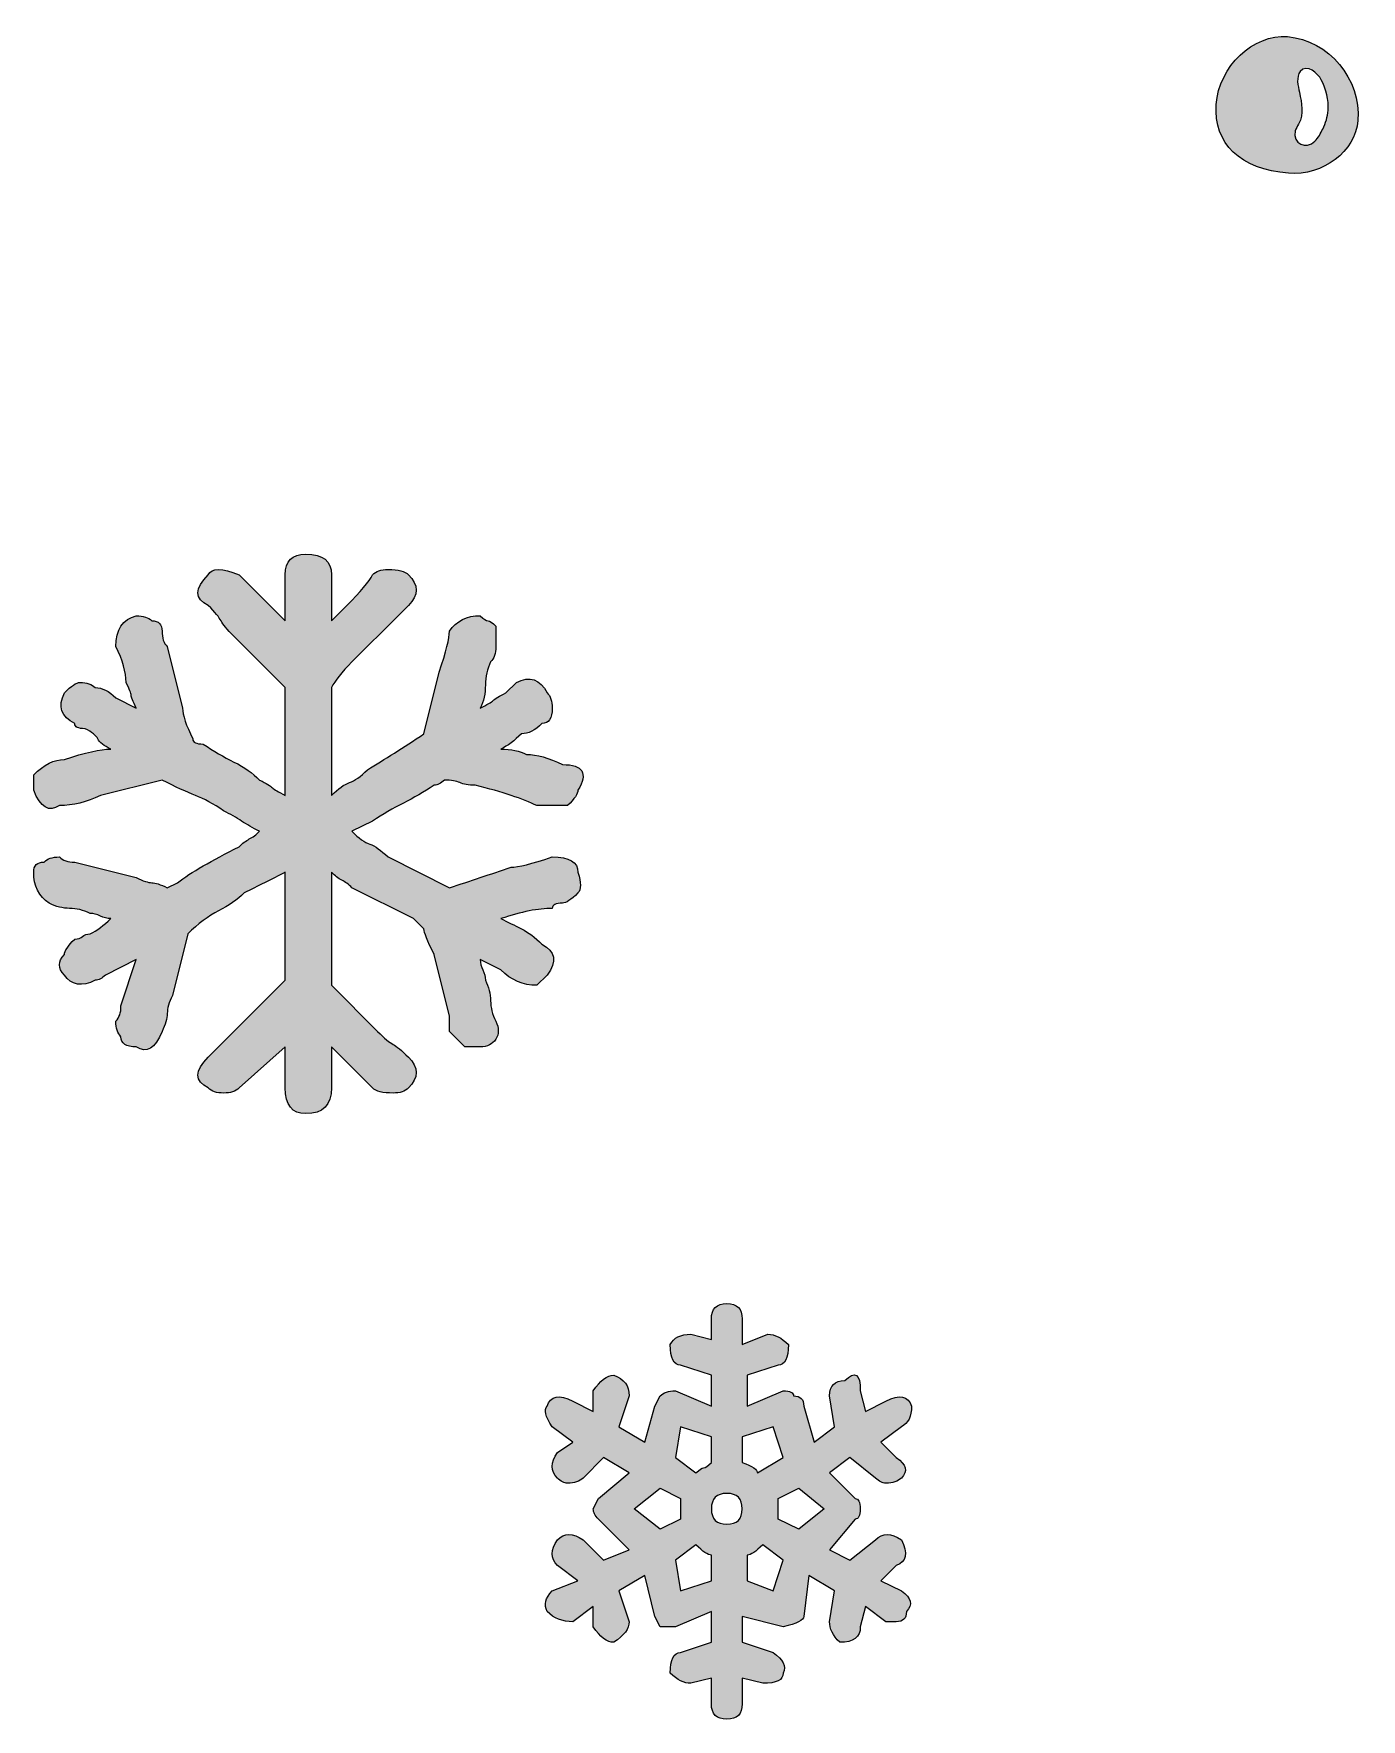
# Model space of a CAD drawing. Header units: inches. Extents: x 89 to 991, y -981 to -100.
# Drawn here: x 457.6 to 551.1, y -242.1 to -123.4 of the extents above; entities that cross this region are included whole.
import ezdxf

# ---------------------------------------------------------------- set-up
doc = ezdxf.new("R2010")
doc.units = ezdxf.units.IN
doc.header["$MEASUREMENT"] = 0
doc.layers.add('Layer 1', color=7, linetype='Continuous')

# ---------------------------------------------------------------- blocks, each defined once
blk = doc.blocks.new('block 2')
at = {"layer": 'Layer 1', "true_color": 0xffffff}
h = blk.add_hatch(color=7, dxfattribs=at)
h.dxf.hatch_style = 2
edge = h.paths.add_edge_path()
edge.add_spline(control_points=[(545.99, -133.22), (548.42, -133.42), (550.71, -131.67), (550.88, -129.5), (551.12, -126.58), (548.82, -123.84), (545.93, -123.59), (543.51, -123.39), (541.09, -125.69), (540.9, -128.37), (540.7, -131.13), (542.61, -132.94), (545.99, -133.22)], knot_values=[0, 0, 0, 0, 1, 1, 1, 2, 2, 2, 3, 3, 3, 4, 4, 4, 4], degree=3, periodic=1)
edge = h.paths.add_edge_path()
edge.add_spline(control_points=[(546.76, -127.51), (546.67, -127.09), (546.5, -126.41), (546.82, -126.04), (547.3, -125.46), (548.06, -126.18), (548.3, -126.64), (548.66, -127.32), (548.83, -128.05), (548.78, -128.78), (548.74, -129.23), (548.62, -129.67), (548.41, -130.1), (548.25, -130.4), (548.1, -130.71), (547.85, -130.95), (547.22, -131.59), (546.27, -131.16), (546.47, -130.23), (546.51, -130.06), (546.61, -129.91), (546.7, -129.75), (547.11, -129.02), (546.91, -128.28), (546.76, -127.51)], knot_values=[0, 0, 0, 0, 1, 1, 1, 2, 2, 2, 3, 3, 3, 4, 4, 4, 5, 5, 5, 6, 6, 6, 7, 7, 7, 8, 8, 8, 8], degree=3, periodic=1)
h = blk.add_hatch(color=7, dxfattribs=at)
h.dxf.hatch_style = 2
edge = h.paths.add_edge_path()
edge.add_spline(control_points=[(472.07, -180.67), (470.13, -181.63), (468.69, -182.47), (467.73, -183.2), (467.73, -183.2), (467.01, -183.56), (467.01, -183.56), (466.52, -183.32), (466.16, -183.2), (465.92, -183.2), (465.68, -183.2), (465.31, -183.08), (464.83, -182.84), (464.83, -182.84), (460.49, -181.75), (460.49, -181.75), (460.01, -181.75), (459.65, -181.63), (459.41, -181.39), (458.92, -181.39), (458.56, -181.51), (458.33, -181.75), (457.84, -181.75), (457.6, -181.99), (457.6, -182.47), (457.6, -183.44), (457.96, -184.16), (458.69, -184.64), (459.17, -184.89), (459.65, -185.01), (460.13, -185.01), (460.61, -185.01), (461.09, -185.13), (461.58, -185.37), (461.82, -185.37), (462.06, -185.43), (462.3, -185.55), (462.54, -185.67), (462.78, -185.73), (463.03, -185.73), (462.54, -186.21), (462.06, -186.58), (461.58, -186.81), (461.34, -186.81), (461.16, -186.88), (461.04, -186.99), (460.91, -187.12), (460.73, -187.17), (460.49, -187.17), (460.01, -187.66), (459.77, -188.02), (459.77, -188.26), (459.29, -188.75), (459.29, -189.23), (459.77, -189.71), (460.25, -190.43), (460.98, -190.55), (461.94, -190.07), (462.18, -190.07), (462.42, -189.95), (462.66, -189.71), (462.66, -189.71), (464.83, -188.62), (464.83, -188.62), (464.83, -188.62), (463.75, -191.88), (463.75, -191.88), (463.75, -192.36), (463.63, -192.72), (463.39, -192.96), (463.39, -193.45), (463.51, -193.81), (463.75, -194.05), (463.75, -194.53), (464.11, -194.77), (464.83, -194.77), (465.56, -195.26), (466.16, -194.89), (466.64, -193.68), (466.88, -193.2), (467.01, -192.78), (467.01, -192.42), (467.01, -192.06), (467.12, -191.64), (467.37, -191.15), (467.37, -191.15), (468.45, -186.81), (468.45, -186.81), (469.18, -186.09), (469.9, -185.55), (470.62, -185.19), (471.34, -184.82), (471.94, -184.41), (472.43, -183.92), (472.91, -183.68), (473.39, -183.44), (473.87, -183.2), (474.36, -182.96), (474.84, -182.72), (475.32, -182.47), (475.32, -182.47), (475.32, -190.07), (475.32, -190.07), (475.32, -190.07), (473.87, -191.52), (473.87, -191.52), (473.87, -191.52), (470.62, -194.77), (470.62, -194.77), (470.62, -194.77), (469.9, -195.49), (469.9, -195.49), (468.93, -196.46), (468.93, -197.18), (469.9, -197.66), (470.13, -197.91), (470.5, -198.02), (470.98, -198.02), (471.46, -198.02), (471.83, -197.91), (472.07, -197.66), (472.07, -197.66), (475.32, -194.77), (475.32, -194.77), (475.32, -194.77), (475.32, -196.22), (475.32, -196.22), (475.32, -196.22), (475.32, -197.66), (475.32, -197.66), (475.32, -198.87), (475.8, -199.47), (476.77, -199.47), (477.97, -199.47), (478.58, -198.87), (478.58, -197.66), (478.58, -197.66), (478.58, -194.77), (478.58, -194.77), (478.58, -194.77), (481.47, -197.66), (481.47, -197.66), (481.71, -197.91), (482.19, -198.02), (482.92, -198.02), (483.4, -198.02), (483.76, -197.91), (484, -197.66), (484.73, -196.94), (484.73, -196.22), (484, -195.49), (483.51, -195.01), (483.15, -194.71), (482.92, -194.59), (482.67, -194.47), (482.31, -194.17), (481.83, -193.68), (481.83, -193.68), (478.58, -190.43), (478.58, -190.43), (478.58, -190.43), (478.58, -182.47), (478.58, -182.47), (478.82, -182.72), (479.06, -182.9), (479.3, -183.02), (479.54, -183.14), (479.78, -183.32), (480.02, -183.56), (480.02, -183.56), (484.36, -185.73), (484.36, -185.73), (484.36, -185.73), (485.09, -186.45), (485.09, -186.45), (485.09, -186.7), (485.32, -187.3), (485.81, -188.26), (485.81, -188.26), (486.89, -192.6), (486.89, -192.6), (486.89, -192.6), (486.89, -193.68), (486.89, -193.68), (486.89, -193.68), (487.98, -194.77), (487.98, -194.77), (487.98, -194.77), (488.34, -194.77), (488.34, -194.77), (488.34, -194.77), (489.06, -194.77), (489.06, -194.77), (489.55, -194.77), (489.91, -194.59), (490.15, -194.23), (490.39, -193.87), (490.39, -193.45), (490.15, -192.96), (489.91, -192.48), (489.79, -192), (489.79, -191.52), (489.79, -191.03), (489.66, -190.55), (489.42, -190.07), (489.42, -189.83), (489.36, -189.59), (489.24, -189.35), (489.12, -189.11), (489.06, -188.86), (489.06, -188.62), (489.06, -188.62), (490.51, -189.35), (490.51, -189.35), (491.23, -190.07), (492.08, -190.43), (493.04, -190.43), (493.04, -190.43), (493.77, -189.71), (493.77, -189.71), (494.49, -188.75), (494.37, -188.02), (493.4, -187.54), (492.92, -187.06), (492.44, -186.7), (491.96, -186.45), (491.47, -186.21), (490.99, -185.97), (490.51, -185.73), (491.96, -185.25), (493.16, -185.01), (494.13, -185.01), (494.13, -184.77), (494.37, -184.64), (494.85, -184.64), (495.09, -184.64), (495.45, -184.41), (495.94, -183.92), (496.17, -183.68), (496.17, -183.2), (495.94, -182.47), (495.94, -181.75), (495.33, -181.39), (494.13, -181.39), (492.68, -181.88), (491.71, -182.11), (491.23, -182.11), (490.51, -182.35), (489.79, -182.6), (489.06, -182.84), (488.34, -183.08), (487.62, -183.32), (486.89, -183.56), (486.89, -183.56), (482.56, -181.39), (482.56, -181.39), (482.07, -180.91), (481.65, -180.61), (481.29, -180.48), (480.93, -180.37), (480.5, -180.07), (480.02, -179.58), (480.02, -179.58), (481.47, -178.86), (481.47, -178.86), (482.19, -178.38), (482.92, -177.95), (483.64, -177.59), (484.36, -177.23), (485.09, -176.81), (485.81, -176.33), (486.05, -176.33), (486.29, -176.21), (486.53, -175.97), (487.01, -175.97), (487.38, -176.03), (487.62, -176.15), (487.86, -176.27), (488.22, -176.33), (488.7, -176.33), (490.63, -176.81), (492.08, -177.29), (493.04, -177.77), (493.04, -177.77), (494.13, -177.77), (494.13, -177.77), (494.13, -177.77), (495.21, -177.77), (495.21, -177.77), (495.69, -177.29), (495.94, -176.93), (495.94, -176.69), (496.66, -175.48), (496.3, -174.88), (494.85, -174.88), (493.88, -174.4), (493.04, -174.16), (492.32, -174.16), (491.83, -173.92), (491.23, -173.79), (490.51, -173.79), (490.99, -173.56), (491.47, -173.2), (491.96, -172.71), (492.44, -172.71), (492.92, -172.47), (493.4, -171.99), (493.88, -171.99), (494.13, -171.62), (494.13, -170.9), (494.13, -170.42), (494, -170.06), (493.77, -169.82), (493.28, -168.86), (492.56, -168.61), (491.6, -169.09), (491.6, -169.09), (490.87, -169.82), (490.87, -169.82), (490.39, -170.06), (490.09, -170.24), (489.97, -170.36), (489.84, -170.48), (489.55, -170.66), (489.06, -170.9), (489.3, -170.42), (489.42, -169.88), (489.42, -169.27), (489.42, -168.68), (489.55, -168.13), (489.79, -167.65), (490.03, -167.41), (490.15, -167.05), (490.15, -166.56), (490.15, -166.56), (490.15, -165.12), (490.15, -165.12), (489.91, -164.88), (489.73, -164.75), (489.61, -164.75), (489.48, -164.75), (489.3, -164.64), (489.06, -164.39), (488.1, -164.39), (487.38, -164.75), (486.89, -165.48), (486.89, -165.96), (486.65, -166.92), (486.17, -168.37), (486.17, -168.37), (485.09, -172.71), (485.09, -172.71), (483.64, -173.68), (482.31, -174.52), (481.11, -175.24), (480.62, -175.73), (480.21, -176.03), (479.84, -176.15), (479.48, -176.27), (479.06, -176.57), (478.58, -177.05), (478.58, -177.05), (478.58, -169.46), (478.58, -169.46), (478.82, -168.97), (479.3, -168.37), (480.02, -167.65), (480.02, -167.65), (483.28, -164.39), (483.28, -164.39), (483.28, -164.39), (484, -163.67), (484, -163.67), (484.73, -162.95), (484.73, -162.22), (484, -161.5), (483.76, -161.26), (483.28, -161.14), (482.56, -161.14), (482.07, -161.14), (481.71, -161.26), (481.47, -161.5), (481.23, -161.98), (480.62, -162.71), (479.66, -163.67), (479.66, -163.67), (478.58, -164.75), (478.58, -164.75), (478.58, -164.75), (478.58, -162.95), (478.58, -162.95), (478.58, -162.95), (478.58, -161.5), (478.58, -161.5), (478.58, -160.54), (477.97, -160.05), (476.77, -160.05), (475.8, -160.05), (475.32, -160.54), (475.32, -161.5), (475.32, -161.5), (475.32, -164.75), (475.32, -164.75), (475.32, -164.75), (472.79, -162.22), (472.79, -162.22), (472.79, -162.22), (472.07, -161.5), (472.07, -161.5), (470.86, -161.02), (470.13, -161.02), (469.9, -161.5), (468.93, -162.47), (468.93, -163.19), (469.9, -163.67), (470.38, -164.15), (470.68, -164.52), (470.8, -164.75), (470.92, -165), (471.22, -165.36), (471.71, -165.84), (471.71, -165.84), (475.32, -169.46), (475.32, -169.46), (475.32, -169.46), (475.32, -177.05), (475.32, -177.05), (474.84, -176.81), (474.54, -176.63), (474.42, -176.51), (474.29, -176.39), (474, -176.21), (473.51, -175.97), (473.03, -175.48), (472.43, -175.06), (471.71, -174.7), (470.98, -174.34), (470.26, -173.92), (469.54, -173.43), (469.05, -173.43), (468.81, -173.31), (468.81, -173.07), (468.33, -172.11), (468.09, -171.39), (468.09, -170.9), (468.09, -170.9), (467.01, -166.56), (467.01, -166.56), (466.76, -166.33), (466.64, -165.96), (466.64, -165.48), (466.64, -165), (466.4, -164.75), (465.92, -164.75), (465.68, -164.52), (465.31, -164.39), (464.83, -164.39), (463.87, -164.64), (463.39, -165.36), (463.39, -166.56), (463.87, -167.53), (464.11, -168.37), (464.11, -169.09), (464.35, -169.58), (464.47, -169.88), (464.47, -170), (464.47, -170.12), (464.59, -170.42), (464.83, -170.9), (464.83, -170.9), (463.39, -170.18), (463.39, -170.18), (462.9, -169.7), (462.42, -169.46), (461.94, -169.46), (461.7, -169.22), (461.34, -169.09), (460.86, -169.09), (460.61, -169.09), (460.25, -169.34), (459.77, -169.82), (459.29, -170.78), (459.53, -171.51), (460.49, -171.99), (460.49, -172.23), (460.73, -172.35), (461.22, -172.35), (461.7, -172.59), (462, -172.83), (462.12, -173.07), (462.24, -173.31), (462.54, -173.56), (463.03, -173.79), (462.3, -173.79), (461.22, -174.04), (459.77, -174.52), (459.05, -174.52), (458.33, -174.88), (457.6, -175.6), (457.6, -175.6), (457.6, -176.69), (457.6, -176.69), (458.08, -177.9), (458.69, -178.26), (459.41, -177.77), (460.37, -177.77), (461.34, -177.53), (462.3, -177.05), (462.3, -177.05), (466.64, -175.97), (466.64, -175.97), (467.6, -176.45), (468.39, -176.81), (468.99, -177.05), (469.59, -177.29), (470.26, -177.65), (470.98, -178.13), (471.46, -178.38), (471.89, -178.62), (472.25, -178.86), (472.61, -179.1), (473.03, -179.34), (473.51, -179.58), (473.27, -179.82), (473.03, -180), (472.79, -180.12), (472.55, -180.25), (472.3, -180.43), (472.07, -180.67)], knot_values=[0, 0, 0, 0, 1, 1, 1, 2, 2, 2, 3, 3, 3, 4, 4, 4, 5, 5, 5, 6, 6, 6, 7, 7, 7, 8, 8, 8, 9, 9, 9, 10, 10, 10, 11, 11, 11, 12, 12, 12, 13, 13, 13, 14, 14, 14, 15, 15, 15, 16, 16, 16, 17, 17, 17, 18, 18, 18, 19, 19, 19, 20, 20, 20, 21, 21, 21, 22, 22, 22, 23, 23, 23, 24, 24, 24, 25, 25, 25, 26, 26, 26, 27, 27, 27, 28, 28, 28, 29, 29, 29, 30, 30, 30, 31, 31, 31, 32, 32, 32, 33, 33, 33, 34, 34, 34, 35, 35, 35, 36, 36, 36, 37, 37, 37, 38, 38, 38, 39, 39, 39, 40, 40, 40, 41, 41, 41, 42, 42, 42, 43, 43, 43, 44, 44, 44, 45, 45, 45, 46, 46, 46, 47, 47, 47, 48, 48, 48, 49, 49, 49, 50, 50, 50, 51, 51, 51, 52, 52, 52, 53, 53, 53, 54, 54, 54, 55, 55, 55, 56, 56, 56, 57, 57, 57, 58, 58, 58, 59, 59, 59, 60, 60, 60, 61, 61, 61, 62, 62, 62, 63, 63, 63, 64, 64, 64, 65, 65, 65, 66, 66, 66, 67, 67, 67, 68, 68, 68, 69, 69, 69, 70, 70, 70, 71, 71, 71, 72, 72, 72, 73, 73, 73, 74, 74, 74, 75, 75, 75, 76, 76, 76, 77, 77, 77, 78, 78, 78, 79, 79, 79, 80, 80, 80, 81, 81, 81, 82, 82, 82, 83, 83, 83, 84, 84, 84, 85, 85, 85, 86, 86, 86, 87, 87, 87, 88, 88, 88, 89, 89, 89, 90, 90, 90, 91, 91, 91, 92, 92, 92, 93, 93, 93, 94, 94, 94, 95, 95, 95, 96, 96, 96, 97, 97, 97, 98, 98, 98, 99, 99, 99, 100, 100, 100, 101, 101, 101, 102, 102, 102, 103, 103, 103, 104, 104, 104, 105, 105, 105, 106, 106, 106, 107, 107, 107, 108, 108, 108, 109, 109, 109, 110, 110, 110, 111, 111, 111, 112, 112, 112, 113, 113, 113, 114, 114, 114, 115, 115, 115, 116, 116, 116, 117, 117, 117, 118, 118, 118, 119, 119, 119, 120, 120, 120, 121, 121, 121, 122, 122, 122, 123, 123, 123, 124, 124, 124, 125, 125, 125, 126, 126, 126, 127, 127, 127, 128, 128, 128, 129, 129, 129, 130, 130, 130, 131, 131, 131, 132, 132, 132, 133, 133, 133, 134, 134, 134, 135, 135, 135, 136, 136, 136, 137, 137, 137, 138, 138, 138, 139, 139, 139, 140, 140, 140, 141, 141, 141, 142, 142, 142, 143, 143, 143, 144, 144, 144, 145, 145, 145, 146, 146, 146, 147, 147, 147, 148, 148, 148, 149, 149, 149, 150, 150, 150, 151, 151, 151, 152, 152, 152, 153, 153, 153, 154, 154, 154, 155, 155, 155, 156, 156, 156, 157, 157, 157, 158, 158, 158, 159, 159, 159, 160, 160, 160, 161, 161, 161, 162, 162, 162, 163, 163, 163, 164, 164, 164, 165, 165, 165, 166, 166, 166, 167, 167, 167, 168, 168, 168, 169, 169, 169, 170, 170, 170, 171, 171, 171, 172, 172, 172, 173, 173, 173, 174, 174, 174, 175, 175, 175, 176, 176, 176, 176], degree=3, periodic=1)
h = blk.add_hatch(color=7, dxfattribs=at)
h.dxf.hatch_style = 2
edge = h.paths.add_edge_path()
edge.add_spline(control_points=[(493.77, -220.08), (493.52, -220.33), (493.64, -220.81), (494.13, -221.53), (494.13, -221.53), (495.58, -222.62), (495.58, -222.62), (495.58, -222.62), (494.49, -223.34), (494.49, -223.34), (494, -224.06), (494, -224.67), (494.49, -225.15), (494.73, -225.39), (494.97, -225.51), (495.21, -225.51), (495.69, -225.51), (496.05, -225.39), (496.3, -225.15), (496.3, -225.15), (497.74, -223.7), (497.74, -223.7), (497.74, -223.7), (499.55, -224.79), (499.55, -224.79), (499.55, -224.79), (497.38, -226.59), (497.38, -226.59), (497.38, -226.59), (497.02, -227.32), (497.02, -227.32), (497.02, -227.56), (497.14, -227.8), (497.38, -228.04), (497.38, -228.04), (499.55, -230.21), (499.55, -230.21), (499.55, -230.21), (497.74, -230.93), (497.74, -230.93), (497.74, -230.93), (496.3, -229.49), (496.3, -229.49), (495.58, -229.01), (494.97, -229.01), (494.49, -229.49), (494, -230.21), (494, -230.81), (494.49, -231.3), (494.49, -231.3), (495.94, -232.38), (495.94, -232.38), (495.94, -232.38), (494.13, -233.1), (494.13, -233.1), (493.64, -233.59), (493.52, -234.07), (493.77, -234.55), (494.24, -235.04), (494.85, -235.27), (495.58, -235.27), (495.58, -235.27), (497.02, -234.19), (497.02, -234.19), (497.02, -234.19), (497.02, -235.63), (497.02, -235.63), (497.5, -236.36), (497.98, -236.72), (498.47, -236.72), (499.19, -236.24), (499.55, -235.76), (499.55, -235.27), (499.55, -235.27), (498.83, -233.1), (498.83, -233.1), (498.83, -233.1), (500.64, -232.02), (500.64, -232.02), (500.64, -232.02), (501.36, -234.91), (501.36, -234.91), (501.36, -234.91), (501.72, -235.63), (501.72, -235.63), (501.72, -235.63), (502.81, -235.63), (502.81, -235.63), (502.81, -235.63), (505.34, -234.55), (505.34, -234.55), (505.34, -234.55), (505.34, -236.72), (505.34, -236.72), (505.34, -236.72), (503.17, -237.44), (503.17, -237.44), (502.68, -237.44), (502.44, -237.93), (502.44, -238.89), (502.93, -239.38), (503.41, -239.61), (503.89, -239.61), (503.89, -239.61), (505.34, -239.25), (505.34, -239.25), (505.34, -239.25), (505.34, -241.06), (505.34, -241.06), (505.34, -241.78), (505.7, -242.14), (506.42, -242.14), (507.15, -242.14), (507.51, -241.78), (507.51, -241.06), (507.51, -241.06), (507.51, -239.25), (507.51, -239.25), (507.51, -239.25), (508.96, -239.61), (508.96, -239.61), (509.92, -239.61), (510.4, -239.38), (510.4, -238.89), (510.64, -238.41), (510.4, -237.93), (509.68, -237.44), (509.68, -237.44), (507.51, -236.72), (507.51, -236.72), (507.51, -236.72), (507.51, -234.91), (507.51, -234.91), (507.51, -234.91), (510.4, -235.63), (510.4, -235.63), (511.36, -235.4), (511.85, -235.16), (511.85, -234.91), (511.85, -234.91), (512.21, -232.02), (512.21, -232.02), (512.21, -232.02), (514.02, -233.1), (514.02, -233.1), (514.02, -233.1), (513.66, -235.27), (513.66, -235.27), (513.66, -235.76), (513.89, -236.24), (514.38, -236.72), (515.34, -236.72), (515.83, -236.36), (515.83, -235.63), (515.83, -235.63), (516.19, -234.19), (516.19, -234.19), (516.19, -234.19), (517.63, -235.27), (517.63, -235.27), (517.63, -235.27), (518.36, -235.27), (518.36, -235.27), (518.84, -235.27), (519.08, -235.04), (519.08, -234.55), (519.56, -234.07), (519.44, -233.59), (518.72, -233.1), (518.72, -233.1), (517.27, -232.38), (517.27, -232.38), (517.27, -232.38), (518.36, -231.3), (518.36, -231.3), (519.08, -231.06), (519.2, -230.45), (518.72, -229.49), (517.99, -229.01), (517.39, -229.01), (516.91, -229.49), (516.91, -229.49), (515.1, -230.93), (515.1, -230.93), (515.1, -230.93), (513.66, -230.21), (513.66, -230.21), (513.66, -230.21), (515.46, -228.04), (515.46, -228.04), (515.7, -228.04), (515.83, -227.8), (515.83, -227.32), (515.83, -226.84), (515.7, -226.59), (515.46, -226.59), (515.46, -226.59), (513.66, -224.79), (513.66, -224.79), (513.66, -224.79), (515.1, -223.7), (515.1, -223.7), (515.1, -223.7), (516.91, -225.15), (516.91, -225.15), (517.15, -225.39), (517.39, -225.51), (517.63, -225.51), (518.11, -225.51), (518.48, -225.39), (518.72, -225.15), (519.2, -224.67), (519.08, -224.19), (518.36, -223.7), (518.36, -223.7), (517.27, -222.62), (517.27, -222.62), (517.27, -222.62), (518.72, -221.53), (518.72, -221.53), (519.2, -221.29), (519.44, -220.81), (519.44, -220.08), (519.2, -219.36), (518.6, -219.24), (517.63, -219.72), (517.63, -219.72), (516.19, -220.45), (516.19, -220.45), (516.19, -220.45), (515.83, -219), (515.83, -219), (515.83, -217.8), (515.46, -217.55), (514.74, -218.28), (514.02, -218.28), (513.66, -218.64), (513.66, -219.36), (513.66, -219.36), (514.02, -221.53), (514.02, -221.53), (514.02, -221.53), (512.57, -222.62), (512.57, -222.62), (512.57, -222.62), (511.85, -220.08), (511.85, -220.08), (511.85, -219.6), (511.6, -219.36), (511.13, -219.36), (511.13, -219.12), (510.88, -219), (510.4, -219), (510.4, -219), (507.87, -220.08), (507.87, -220.08), (507.87, -220.08), (507.87, -217.91), (507.87, -217.91), (507.87, -217.91), (510.04, -217.19), (510.04, -217.19), (510.52, -217.19), (510.76, -216.71), (510.76, -215.74), (510.28, -215.26), (509.8, -215.02), (509.32, -215.02), (509.32, -215.02), (507.51, -215.74), (507.51, -215.74), (507.51, -215.74), (507.51, -213.94), (507.51, -213.94), (507.51, -213.21), (507.15, -212.85), (506.42, -212.85), (505.7, -212.85), (505.34, -213.21), (505.34, -213.94), (505.34, -213.94), (505.34, -215.38), (505.34, -215.38), (505.34, -215.38), (503.89, -215.02), (503.89, -215.02), (503.17, -215.02), (502.68, -215.26), (502.44, -215.74), (502.44, -216.71), (502.68, -217.19), (503.17, -217.19), (503.17, -217.19), (505.34, -217.91), (505.34, -217.91), (505.34, -217.91), (505.34, -220.08), (505.34, -220.08), (505.34, -220.08), (502.81, -219), (502.81, -219), (502.32, -219), (501.96, -219.12), (501.72, -219.36), (501.72, -219.36), (501.36, -220.08), (501.36, -220.08), (501.36, -220.08), (500.64, -222.62), (500.64, -222.62), (500.64, -222.62), (498.83, -221.53), (498.83, -221.53), (498.83, -221.53), (499.55, -219.36), (499.55, -219.36), (499.55, -218.64), (499.19, -218.16), (498.47, -217.91), (497.98, -217.91), (497.5, -218.28), (497.02, -219), (497.02, -219), (497.02, -220.45), (497.02, -220.45), (497.02, -220.45), (495.58, -219.72), (495.58, -219.72), (494.61, -219.24), (494, -219.36), (493.77, -220.08)], knot_values=[0, 0, 0, 0, 1, 1, 1, 2, 2, 2, 3, 3, 3, 4, 4, 4, 5, 5, 5, 6, 6, 6, 7, 7, 7, 8, 8, 8, 9, 9, 9, 10, 10, 10, 11, 11, 11, 12, 12, 12, 13, 13, 13, 14, 14, 14, 15, 15, 15, 16, 16, 16, 17, 17, 17, 18, 18, 18, 19, 19, 19, 20, 20, 20, 21, 21, 21, 22, 22, 22, 23, 23, 23, 24, 24, 24, 25, 25, 25, 26, 26, 26, 27, 27, 27, 28, 28, 28, 29, 29, 29, 30, 30, 30, 31, 31, 31, 32, 32, 32, 33, 33, 33, 34, 34, 34, 35, 35, 35, 36, 36, 36, 37, 37, 37, 38, 38, 38, 39, 39, 39, 40, 40, 40, 41, 41, 41, 42, 42, 42, 43, 43, 43, 44, 44, 44, 45, 45, 45, 46, 46, 46, 47, 47, 47, 48, 48, 48, 49, 49, 49, 50, 50, 50, 51, 51, 51, 52, 52, 52, 53, 53, 53, 54, 54, 54, 55, 55, 55, 56, 56, 56, 57, 57, 57, 58, 58, 58, 59, 59, 59, 60, 60, 60, 61, 61, 61, 62, 62, 62, 63, 63, 63, 64, 64, 64, 65, 65, 65, 66, 66, 66, 67, 67, 67, 68, 68, 68, 69, 69, 69, 70, 70, 70, 71, 71, 71, 72, 72, 72, 73, 73, 73, 74, 74, 74, 75, 75, 75, 76, 76, 76, 77, 77, 77, 78, 78, 78, 79, 79, 79, 80, 80, 80, 81, 81, 81, 82, 82, 82, 83, 83, 83, 84, 84, 84, 85, 85, 85, 86, 86, 86, 87, 87, 87, 88, 88, 88, 89, 89, 89, 90, 90, 90, 91, 91, 91, 92, 92, 92, 93, 93, 93, 94, 94, 94, 95, 95, 95, 96, 96, 96, 97, 97, 97, 98, 98, 98, 99, 99, 99, 100, 100, 100, 101, 101, 101, 102, 102, 102, 103, 103, 103, 104, 104, 104, 105, 105, 105, 106, 106, 106, 107, 107, 107, 108, 108, 108, 109, 109, 109, 110, 110, 110, 110], degree=3, periodic=1)
edge = h.paths.add_edge_path()
edge.add_spline(control_points=[(505.34, -232.38), (505.34, -232.38), (503.17, -233.1), (503.17, -233.1), (503.17, -233.1), (502.81, -230.93), (502.81, -230.93), (502.81, -230.93), (504.25, -229.85), (504.25, -229.85), (504.73, -230.34), (505.1, -230.57), (505.34, -230.57), (505.34, -230.57), (505.34, -232.38), (505.34, -232.38)], knot_values=[0, 0, 0, 0, 1, 1, 1, 2, 2, 2, 3, 3, 3, 4, 4, 4, 5, 5, 5, 5], degree=3, periodic=1)
edge = h.paths.add_edge_path()
edge.add_spline(control_points=[(509.68, -233.1), (509.68, -233.1), (507.87, -232.38), (507.87, -232.38), (507.87, -232.38), (507.87, -230.57), (507.87, -230.57), (508.11, -230.57), (508.47, -230.34), (508.96, -229.85), (508.96, -229.85), (510.4, -230.93), (510.4, -230.93), (510.4, -230.93), (509.68, -233.1), (509.68, -233.1)], knot_values=[0, 0, 0, 0, 1, 1, 1, 2, 2, 2, 3, 3, 3, 4, 4, 4, 5, 5, 5, 5], degree=3, periodic=1)
h.paths.add_polyline_path([(511.49, -225.87), (513.29, -227.32), (511.49, -228.76), (510.04, -228.04), (510.04, -227.32), (510.04, -226.59)])
edge = h.paths.add_edge_path()
edge.add_spline(control_points=[(507.51, -222.25), (507.51, -222.25), (509.68, -221.53), (509.68, -221.53), (509.68, -221.53), (510.4, -223.7), (510.4, -223.7), (510.4, -223.7), (508.59, -224.79), (508.59, -224.79), (508.59, -224.55), (508.23, -224.3), (507.51, -224.06), (507.51, -224.06), (507.51, -222.25), (507.51, -222.25)], knot_values=[0, 0, 0, 0, 1, 1, 1, 2, 2, 2, 3, 3, 3, 4, 4, 4, 5, 5, 5, 5], degree=3, periodic=1)
edge = h.paths.add_edge_path()
edge.add_spline(control_points=[(506.42, -226.23), (507.15, -226.23), (507.51, -226.59), (507.51, -227.32), (507.51, -228.04), (507.15, -228.4), (506.42, -228.4), (505.7, -228.4), (505.34, -228.04), (505.34, -227.32), (505.34, -226.59), (505.7, -226.23), (506.42, -226.23)], knot_values=[0, 0, 0, 0, 1, 1, 1, 2, 2, 2, 3, 3, 3, 4, 4, 4, 4], degree=3, periodic=1)
edge = h.paths.add_edge_path()
edge.add_spline(control_points=[(503.17, -221.53), (503.17, -221.53), (505.34, -222.25), (505.34, -222.25), (505.34, -222.25), (505.34, -224.06), (505.34, -224.06), (505.1, -224.3), (504.91, -224.42), (504.79, -224.42), (504.67, -224.42), (504.49, -224.55), (504.25, -224.79), (504.25, -224.79), (502.81, -223.7), (502.81, -223.7), (502.81, -223.7), (503.17, -221.53), (503.17, -221.53)], knot_values=[0, 0, 0, 0, 1, 1, 1, 2, 2, 2, 3, 3, 3, 4, 4, 4, 5, 5, 5, 6, 6, 6, 6], degree=3, periodic=1)
h.paths.add_polyline_path([(501.72, -225.87), (503.17, -226.59), (503.17, -227.32), (503.17, -228.04), (501.72, -228.76), (499.91, -227.32)])
at = {"layer": 'Layer 1', "lineweight": 0}
for points in [[(501.72, -225.87), (503.17, -226.59), (503.17, -227.32), (503.17, -228.04), (501.72, -228.76), (499.91, -227.32), (501.72, -225.87)], [(511.49, -225.87), (513.29, -227.32), (511.49, -228.76), (510.04, -228.04), (510.04, -227.32), (510.04, -226.59), (511.49, -225.87)]]:
    blk.add_lwpolyline(points, dxfattribs=at)
for points, knots in [([(545.99, -133.22), (548.42, -133.42), (550.71, -131.67), (550.88, -129.5), (551.12, -126.58), (548.82, -123.84), (545.93, -123.59), (543.51, -123.39), (541.09, -125.69), (540.9, -128.37), (540.7, -131.13), (542.61, -132.94), (545.99, -133.22)], [0, 0, 0, 0, 1, 1, 1, 2, 2, 2, 3, 3, 3, 4, 4, 4, 4]), ([(546.76, -127.51), (546.67, -127.09), (546.5, -126.41), (546.82, -126.04), (547.3, -125.46), (548.06, -126.18), (548.3, -126.64), (548.66, -127.32), (548.83, -128.05), (548.78, -128.78), (548.74, -129.23), (548.62, -129.67), (548.41, -130.1), (548.25, -130.4), (548.1, -130.71), (547.85, -130.95), (547.22, -131.59), (546.27, -131.16), (546.47, -130.23), (546.51, -130.06), (546.61, -129.91), (546.7, -129.75), (547.11, -129.02), (546.91, -128.28), (546.76, -127.51)], [0, 0, 0, 0, 1, 1, 1, 2, 2, 2, 3, 3, 3, 4, 4, 4, 5, 5, 5, 6, 6, 6, 7, 7, 7, 8, 8, 8, 8]), ([(472.07, -180.67), (470.13, -181.63), (468.69, -182.47), (467.73, -183.2), (467.73, -183.2), (467.01, -183.56), (467.01, -183.56), (466.52, -183.32), (466.16, -183.2), (465.92, -183.2), (465.68, -183.2), (465.31, -183.08), (464.83, -182.84), (464.83, -182.84), (460.49, -181.75), (460.49, -181.75), (460.01, -181.75), (459.65, -181.63), (459.41, -181.39), (458.92, -181.39), (458.56, -181.51), (458.33, -181.75), (457.84, -181.75), (457.6, -181.99), (457.6, -182.47), (457.6, -183.44), (457.96, -184.16), (458.69, -184.64), (459.17, -184.89), (459.65, -185.01), (460.13, -185.01), (460.61, -185.01), (461.09, -185.13), (461.58, -185.37), (461.82, -185.37), (462.06, -185.43), (462.3, -185.55), (462.54, -185.67), (462.78, -185.73), (463.03, -185.73), (462.54, -186.21), (462.06, -186.58), (461.58, -186.81), (461.34, -186.81), (461.16, -186.88), (461.04, -186.99), (460.91, -187.12), (460.73, -187.17), (460.49, -187.17), (460.01, -187.66), (459.77, -188.02), (459.77, -188.26), (459.29, -188.75), (459.29, -189.23), (459.77, -189.71), (460.25, -190.43), (460.98, -190.55), (461.94, -190.07), (462.18, -190.07), (462.42, -189.95), (462.66, -189.71), (462.66, -189.71), (464.83, -188.62), (464.83, -188.62), (464.83, -188.62), (463.75, -191.88), (463.75, -191.88), (463.75, -192.36), (463.63, -192.72), (463.39, -192.96), (463.39, -193.45), (463.51, -193.81), (463.75, -194.05), (463.75, -194.53), (464.11, -194.77), (464.83, -194.77), (465.56, -195.26), (466.16, -194.89), (466.64, -193.68), (466.88, -193.2), (467.01, -192.78), (467.01, -192.42), (467.01, -192.06), (467.12, -191.64), (467.37, -191.15), (467.37, -191.15), (468.45, -186.81), (468.45, -186.81), (469.18, -186.09), (469.9, -185.55), (470.62, -185.19), (471.34, -184.82), (471.94, -184.41), (472.43, -183.92), (472.91, -183.68), (473.39, -183.44), (473.87, -183.2), (474.36, -182.96), (474.84, -182.72), (475.32, -182.47), (475.32, -182.47), (475.32, -190.07), (475.32, -190.07), (475.32, -190.07), (473.87, -191.52), (473.87, -191.52), (473.87, -191.52), (470.62, -194.77), (470.62, -194.77), (470.62, -194.77), (469.9, -195.49), (469.9, -195.49), (468.93, -196.46), (468.93, -197.18), (469.9, -197.66), (470.13, -197.91), (470.5, -198.02), (470.98, -198.02), (471.46, -198.02), (471.83, -197.91), (472.07, -197.66), (472.07, -197.66), (475.32, -194.77), (475.32, -194.77), (475.32, -194.77), (475.32, -196.22), (475.32, -196.22), (475.32, -196.22), (475.32, -197.66), (475.32, -197.66), (475.32, -198.87), (475.8, -199.47), (476.77, -199.47), (477.97, -199.47), (478.58, -198.87), (478.58, -197.66), (478.58, -197.66), (478.58, -194.77), (478.58, -194.77), (478.58, -194.77), (481.47, -197.66), (481.47, -197.66), (481.71, -197.91), (482.19, -198.02), (482.92, -198.02), (483.4, -198.02), (483.76, -197.91), (484, -197.66), (484.73, -196.94), (484.73, -196.22), (484, -195.49), (483.51, -195.01), (483.15, -194.71), (482.92, -194.59), (482.67, -194.47), (482.31, -194.17), (481.83, -193.68), (481.83, -193.68), (478.58, -190.43), (478.58, -190.43), (478.58, -190.43), (478.58, -182.47), (478.58, -182.47), (478.82, -182.72), (479.06, -182.9), (479.3, -183.02), (479.54, -183.14), (479.78, -183.32), (480.02, -183.56), (480.02, -183.56), (484.36, -185.73), (484.36, -185.73), (484.36, -185.73), (485.09, -186.45), (485.09, -186.45), (485.09, -186.7), (485.32, -187.3), (485.81, -188.26), (485.81, -188.26), (486.89, -192.6), (486.89, -192.6), (486.89, -192.6), (486.89, -193.68), (486.89, -193.68), (486.89, -193.68), (487.98, -194.77), (487.98, -194.77), (487.98, -194.77), (488.34, -194.77), (488.34, -194.77), (488.34, -194.77), (489.06, -194.77), (489.06, -194.77), (489.55, -194.77), (489.91, -194.59), (490.15, -194.23), (490.39, -193.87), (490.39, -193.45), (490.15, -192.96), (489.91, -192.48), (489.79, -192), (489.79, -191.52), (489.79, -191.03), (489.66, -190.55), (489.42, -190.07), (489.42, -189.83), (489.36, -189.59), (489.24, -189.35), (489.12, -189.11), (489.06, -188.86), (489.06, -188.62), (489.06, -188.62), (490.51, -189.35), (490.51, -189.35), (491.23, -190.07), (492.08, -190.43), (493.04, -190.43), (493.04, -190.43), (493.77, -189.71), (493.77, -189.71), (494.49, -188.75), (494.37, -188.02), (493.4, -187.54), (492.92, -187.06), (492.44, -186.7), (491.96, -186.45), (491.47, -186.21), (490.99, -185.97), (490.51, -185.73), (491.96, -185.25), (493.16, -185.01), (494.13, -185.01), (494.13, -184.77), (494.37, -184.64), (494.85, -184.64), (495.09, -184.64), (495.45, -184.41), (495.94, -183.92), (496.17, -183.68), (496.17, -183.2), (495.94, -182.47), (495.94, -181.75), (495.33, -181.39), (494.13, -181.39), (492.68, -181.88), (491.71, -182.11), (491.23, -182.11), (490.51, -182.35), (489.79, -182.6), (489.06, -182.84), (488.34, -183.08), (487.62, -183.32), (486.89, -183.56), (486.89, -183.56), (482.56, -181.39), (482.56, -181.39), (482.07, -180.91), (481.65, -180.61), (481.29, -180.48), (480.93, -180.37), (480.5, -180.07), (480.02, -179.58), (480.02, -179.58), (481.47, -178.86), (481.47, -178.86), (482.19, -178.38), (482.92, -177.95), (483.64, -177.59), (484.36, -177.23), (485.09, -176.81), (485.81, -176.33), (486.05, -176.33), (486.29, -176.21), (486.53, -175.97), (487.01, -175.97), (487.38, -176.03), (487.62, -176.15), (487.86, -176.27), (488.22, -176.33), (488.7, -176.33), (490.63, -176.81), (492.08, -177.29), (493.04, -177.77), (493.04, -177.77), (494.13, -177.77), (494.13, -177.77), (494.13, -177.77), (495.21, -177.77), (495.21, -177.77), (495.69, -177.29), (495.94, -176.93), (495.94, -176.69), (496.66, -175.48), (496.3, -174.88), (494.85, -174.88), (493.88, -174.4), (493.04, -174.16), (492.32, -174.16), (491.83, -173.92), (491.23, -173.79), (490.51, -173.79), (490.99, -173.56), (491.47, -173.2), (491.96, -172.71), (492.44, -172.71), (492.92, -172.47), (493.4, -171.99), (493.88, -171.99), (494.13, -171.62), (494.13, -170.9), (494.13, -170.42), (494, -170.06), (493.77, -169.82), (493.28, -168.86), (492.56, -168.61), (491.6, -169.09), (491.6, -169.09), (490.87, -169.82), (490.87, -169.82), (490.39, -170.06), (490.09, -170.24), (489.97, -170.36), (489.84, -170.48), (489.55, -170.66), (489.06, -170.9), (489.3, -170.42), (489.42, -169.88), (489.42, -169.27), (489.42, -168.68), (489.55, -168.13), (489.79, -167.65), (490.03, -167.41), (490.15, -167.05), (490.15, -166.56), (490.15, -166.56), (490.15, -165.12), (490.15, -165.12), (489.91, -164.88), (489.73, -164.75), (489.61, -164.75), (489.48, -164.75), (489.3, -164.64), (489.06, -164.39), (488.1, -164.39), (487.38, -164.75), (486.89, -165.48), (486.89, -165.96), (486.65, -166.92), (486.17, -168.37), (486.17, -168.37), (485.09, -172.71), (485.09, -172.71), (483.64, -173.68), (482.31, -174.52), (481.11, -175.24), (480.62, -175.73), (480.21, -176.03), (479.84, -176.15), (479.48, -176.27), (479.06, -176.57), (478.58, -177.05), (478.58, -177.05), (478.58, -169.46), (478.58, -169.46), (478.82, -168.97), (479.3, -168.37), (480.02, -167.65), (480.02, -167.65), (483.28, -164.39), (483.28, -164.39), (483.28, -164.39), (484, -163.67), (484, -163.67), (484.73, -162.95), (484.73, -162.22), (484, -161.5), (483.76, -161.26), (483.28, -161.14), (482.56, -161.14), (482.07, -161.14), (481.71, -161.26), (481.47, -161.5), (481.23, -161.98), (480.62, -162.71), (479.66, -163.67), (479.66, -163.67), (478.58, -164.75), (478.58, -164.75), (478.58, -164.75), (478.58, -162.95), (478.58, -162.95), (478.58, -162.95), (478.58, -161.5), (478.58, -161.5), (478.58, -160.54), (477.97, -160.05), (476.77, -160.05), (475.8, -160.05), (475.32, -160.54), (475.32, -161.5), (475.32, -161.5), (475.32, -164.75), (475.32, -164.75), (475.32, -164.75), (472.79, -162.22), (472.79, -162.22), (472.79, -162.22), (472.07, -161.5), (472.07, -161.5), (470.86, -161.02), (470.13, -161.02), (469.9, -161.5), (468.93, -162.47), (468.93, -163.19), (469.9, -163.67), (470.38, -164.15), (470.68, -164.52), (470.8, -164.75), (470.92, -165), (471.22, -165.36), (471.71, -165.84), (471.71, -165.84), (475.32, -169.46), (475.32, -169.46), (475.32, -169.46), (475.32, -177.05), (475.32, -177.05), (474.84, -176.81), (474.54, -176.63), (474.42, -176.51), (474.29, -176.39), (474, -176.21), (473.51, -175.97), (473.03, -175.48), (472.43, -175.06), (471.71, -174.7), (470.98, -174.34), (470.26, -173.92), (469.54, -173.43), (469.05, -173.43), (468.81, -173.31), (468.81, -173.07), (468.33, -172.11), (468.09, -171.39), (468.09, -170.9), (468.09, -170.9), (467.01, -166.56), (467.01, -166.56), (466.76, -166.33), (466.64, -165.96), (466.64, -165.48), (466.64, -165), (466.4, -164.75), (465.92, -164.75), (465.68, -164.52), (465.31, -164.39), (464.83, -164.39), (463.87, -164.64), (463.39, -165.36), (463.39, -166.56), (463.87, -167.53), (464.11, -168.37), (464.11, -169.09), (464.35, -169.58), (464.47, -169.88), (464.47, -170), (464.47, -170.12), (464.59, -170.42), (464.83, -170.9), (464.83, -170.9), (463.39, -170.18), (463.39, -170.18), (462.9, -169.7), (462.42, -169.46), (461.94, -169.46), (461.7, -169.22), (461.34, -169.09), (460.86, -169.09), (460.61, -169.09), (460.25, -169.34), (459.77, -169.82), (459.29, -170.78), (459.53, -171.51), (460.49, -171.99), (460.49, -172.23), (460.73, -172.35), (461.22, -172.35), (461.7, -172.59), (462, -172.83), (462.12, -173.07), (462.24, -173.31), (462.54, -173.56), (463.03, -173.79), (462.3, -173.79), (461.22, -174.04), (459.77, -174.52), (459.05, -174.52), (458.33, -174.88), (457.6, -175.6), (457.6, -175.6), (457.6, -176.69), (457.6, -176.69), (458.08, -177.9), (458.69, -178.26), (459.41, -177.77), (460.37, -177.77), (461.34, -177.53), (462.3, -177.05), (462.3, -177.05), (466.64, -175.97), (466.64, -175.97), (467.6, -176.45), (468.39, -176.81), (468.99, -177.05), (469.59, -177.29), (470.26, -177.65), (470.98, -178.13), (471.46, -178.38), (471.89, -178.62), (472.25, -178.86), (472.61, -179.1), (473.03, -179.34), (473.51, -179.58), (473.27, -179.82), (473.03, -180), (472.79, -180.12), (472.55, -180.25), (472.3, -180.43), (472.07, -180.67)], [0, 0, 0, 0, 1, 1, 1, 2, 2, 2, 3, 3, 3, 4, 4, 4, 5, 5, 5, 6, 6, 6, 7, 7, 7, 8, 8, 8, 9, 9, 9, 10, 10, 10, 11, 11, 11, 12, 12, 12, 13, 13, 13, 14, 14, 14, 15, 15, 15, 16, 16, 16, 17, 17, 17, 18, 18, 18, 19, 19, 19, 20, 20, 20, 21, 21, 21, 22, 22, 22, 23, 23, 23, 24, 24, 24, 25, 25, 25, 26, 26, 26, 27, 27, 27, 28, 28, 28, 29, 29, 29, 30, 30, 30, 31, 31, 31, 32, 32, 32, 33, 33, 33, 34, 34, 34, 35, 35, 35, 36, 36, 36, 37, 37, 37, 38, 38, 38, 39, 39, 39, 40, 40, 40, 41, 41, 41, 42, 42, 42, 43, 43, 43, 44, 44, 44, 45, 45, 45, 46, 46, 46, 47, 47, 47, 48, 48, 48, 49, 49, 49, 50, 50, 50, 51, 51, 51, 52, 52, 52, 53, 53, 53, 54, 54, 54, 55, 55, 55, 56, 56, 56, 57, 57, 57, 58, 58, 58, 59, 59, 59, 60, 60, 60, 61, 61, 61, 62, 62, 62, 63, 63, 63, 64, 64, 64, 65, 65, 65, 66, 66, 66, 67, 67, 67, 68, 68, 68, 69, 69, 69, 70, 70, 70, 71, 71, 71, 72, 72, 72, 73, 73, 73, 74, 74, 74, 75, 75, 75, 76, 76, 76, 77, 77, 77, 78, 78, 78, 79, 79, 79, 80, 80, 80, 81, 81, 81, 82, 82, 82, 83, 83, 83, 84, 84, 84, 85, 85, 85, 86, 86, 86, 87, 87, 87, 88, 88, 88, 89, 89, 89, 90, 90, 90, 91, 91, 91, 92, 92, 92, 93, 93, 93, 94, 94, 94, 95, 95, 95, 96, 96, 96, 97, 97, 97, 98, 98, 98, 99, 99, 99, 100, 100, 100, 101, 101, 101, 102, 102, 102, 103, 103, 103, 104, 104, 104, 105, 105, 105, 106, 106, 106, 107, 107, 107, 108, 108, 108, 109, 109, 109, 110, 110, 110, 111, 111, 111, 112, 112, 112, 113, 113, 113, 114, 114, 114, 115, 115, 115, 116, 116, 116, 117, 117, 117, 118, 118, 118, 119, 119, 119, 120, 120, 120, 121, 121, 121, 122, 122, 122, 123, 123, 123, 124, 124, 124, 125, 125, 125, 126, 126, 126, 127, 127, 127, 128, 128, 128, 129, 129, 129, 130, 130, 130, 131, 131, 131, 132, 132, 132, 133, 133, 133, 134, 134, 134, 135, 135, 135, 136, 136, 136, 137, 137, 137, 138, 138, 138, 139, 139, 139, 140, 140, 140, 141, 141, 141, 142, 142, 142, 143, 143, 143, 144, 144, 144, 145, 145, 145, 146, 146, 146, 147, 147, 147, 148, 148, 148, 149, 149, 149, 150, 150, 150, 151, 151, 151, 152, 152, 152, 153, 153, 153, 154, 154, 154, 155, 155, 155, 156, 156, 156, 157, 157, 157, 158, 158, 158, 159, 159, 159, 160, 160, 160, 161, 161, 161, 162, 162, 162, 163, 163, 163, 164, 164, 164, 165, 165, 165, 166, 166, 166, 167, 167, 167, 168, 168, 168, 169, 169, 169, 170, 170, 170, 171, 171, 171, 172, 172, 172, 173, 173, 173, 174, 174, 174, 175, 175, 175, 176, 176, 176, 176]), ([(493.77, -220.08), (493.52, -220.33), (493.64, -220.81), (494.13, -221.53), (494.13, -221.53), (495.58, -222.62), (495.58, -222.62), (495.58, -222.62), (494.49, -223.34), (494.49, -223.34), (494, -224.06), (494, -224.67), (494.49, -225.15), (494.73, -225.39), (494.97, -225.51), (495.21, -225.51), (495.69, -225.51), (496.05, -225.39), (496.3, -225.15), (496.3, -225.15), (497.74, -223.7), (497.74, -223.7), (497.74, -223.7), (499.55, -224.79), (499.55, -224.79), (499.55, -224.79), (497.38, -226.59), (497.38, -226.59), (497.38, -226.59), (497.02, -227.32), (497.02, -227.32), (497.02, -227.56), (497.14, -227.8), (497.38, -228.04), (497.38, -228.04), (499.55, -230.21), (499.55, -230.21), (499.55, -230.21), (497.74, -230.93), (497.74, -230.93), (497.74, -230.93), (496.3, -229.49), (496.3, -229.49), (495.58, -229.01), (494.97, -229.01), (494.49, -229.49), (494, -230.21), (494, -230.81), (494.49, -231.3), (494.49, -231.3), (495.94, -232.38), (495.94, -232.38), (495.94, -232.38), (494.13, -233.1), (494.13, -233.1), (493.64, -233.59), (493.52, -234.07), (493.77, -234.55), (494.24, -235.04), (494.85, -235.27), (495.58, -235.27), (495.58, -235.27), (497.02, -234.19), (497.02, -234.19), (497.02, -234.19), (497.02, -235.63), (497.02, -235.63), (497.5, -236.36), (497.98, -236.72), (498.47, -236.72), (499.19, -236.24), (499.55, -235.76), (499.55, -235.27), (499.55, -235.27), (498.83, -233.1), (498.83, -233.1), (498.83, -233.1), (500.64, -232.02), (500.64, -232.02), (500.64, -232.02), (501.36, -234.91), (501.36, -234.91), (501.36, -234.91), (501.72, -235.63), (501.72, -235.63), (501.72, -235.63), (502.81, -235.63), (502.81, -235.63), (502.81, -235.63), (505.34, -234.55), (505.34, -234.55), (505.34, -234.55), (505.34, -236.72), (505.34, -236.72), (505.34, -236.72), (503.17, -237.44), (503.17, -237.44), (502.68, -237.44), (502.44, -237.93), (502.44, -238.89), (502.93, -239.38), (503.41, -239.61), (503.89, -239.61), (503.89, -239.61), (505.34, -239.25), (505.34, -239.25), (505.34, -239.25), (505.34, -241.06), (505.34, -241.06), (505.34, -241.78), (505.7, -242.14), (506.42, -242.14), (507.15, -242.14), (507.51, -241.78), (507.51, -241.06), (507.51, -241.06), (507.51, -239.25), (507.51, -239.25), (507.51, -239.25), (508.96, -239.61), (508.96, -239.61), (509.92, -239.61), (510.4, -239.38), (510.4, -238.89), (510.64, -238.41), (510.4, -237.93), (509.68, -237.44), (509.68, -237.44), (507.51, -236.72), (507.51, -236.72), (507.51, -236.72), (507.51, -234.91), (507.51, -234.91), (507.51, -234.91), (510.4, -235.63), (510.4, -235.63), (511.36, -235.4), (511.85, -235.16), (511.85, -234.91), (511.85, -234.91), (512.21, -232.02), (512.21, -232.02), (512.21, -232.02), (514.02, -233.1), (514.02, -233.1), (514.02, -233.1), (513.66, -235.27), (513.66, -235.27), (513.66, -235.76), (513.89, -236.24), (514.38, -236.72), (515.34, -236.72), (515.83, -236.36), (515.83, -235.63), (515.83, -235.63), (516.19, -234.19), (516.19, -234.19), (516.19, -234.19), (517.63, -235.27), (517.63, -235.27), (517.63, -235.27), (518.36, -235.27), (518.36, -235.27), (518.84, -235.27), (519.08, -235.04), (519.08, -234.55), (519.56, -234.07), (519.44, -233.59), (518.72, -233.1), (518.72, -233.1), (517.27, -232.38), (517.27, -232.38), (517.27, -232.38), (518.36, -231.3), (518.36, -231.3), (519.08, -231.06), (519.2, -230.45), (518.72, -229.49), (517.99, -229.01), (517.39, -229.01), (516.91, -229.49), (516.91, -229.49), (515.1, -230.93), (515.1, -230.93), (515.1, -230.93), (513.66, -230.21), (513.66, -230.21), (513.66, -230.21), (515.46, -228.04), (515.46, -228.04), (515.7, -228.04), (515.83, -227.8), (515.83, -227.32), (515.83, -226.84), (515.7, -226.59), (515.46, -226.59), (515.46, -226.59), (513.66, -224.79), (513.66, -224.79), (513.66, -224.79), (515.1, -223.7), (515.1, -223.7), (515.1, -223.7), (516.91, -225.15), (516.91, -225.15), (517.15, -225.39), (517.39, -225.51), (517.63, -225.51), (518.11, -225.51), (518.48, -225.39), (518.72, -225.15), (519.2, -224.67), (519.08, -224.19), (518.36, -223.7), (518.36, -223.7), (517.27, -222.62), (517.27, -222.62), (517.27, -222.62), (518.72, -221.53), (518.72, -221.53), (519.2, -221.29), (519.44, -220.81), (519.44, -220.08), (519.2, -219.36), (518.6, -219.24), (517.63, -219.72), (517.63, -219.72), (516.19, -220.45), (516.19, -220.45), (516.19, -220.45), (515.83, -219), (515.83, -219), (515.83, -217.8), (515.46, -217.55), (514.74, -218.28), (514.02, -218.28), (513.66, -218.64), (513.66, -219.36), (513.66, -219.36), (514.02, -221.53), (514.02, -221.53), (514.02, -221.53), (512.57, -222.62), (512.57, -222.62), (512.57, -222.62), (511.85, -220.08), (511.85, -220.08), (511.85, -219.6), (511.6, -219.36), (511.13, -219.36), (511.13, -219.12), (510.88, -219), (510.4, -219), (510.4, -219), (507.87, -220.08), (507.87, -220.08), (507.87, -220.08), (507.87, -217.91), (507.87, -217.91), (507.87, -217.91), (510.04, -217.19), (510.04, -217.19), (510.52, -217.19), (510.76, -216.71), (510.76, -215.74), (510.28, -215.26), (509.8, -215.02), (509.32, -215.02), (509.32, -215.02), (507.51, -215.74), (507.51, -215.74), (507.51, -215.74), (507.51, -213.94), (507.51, -213.94), (507.51, -213.21), (507.15, -212.85), (506.42, -212.85), (505.7, -212.85), (505.34, -213.21), (505.34, -213.94), (505.34, -213.94), (505.34, -215.38), (505.34, -215.38), (505.34, -215.38), (503.89, -215.02), (503.89, -215.02), (503.17, -215.02), (502.68, -215.26), (502.44, -215.74), (502.44, -216.71), (502.68, -217.19), (503.17, -217.19), (503.17, -217.19), (505.34, -217.91), (505.34, -217.91), (505.34, -217.91), (505.34, -220.08), (505.34, -220.08), (505.34, -220.08), (502.81, -219), (502.81, -219), (502.32, -219), (501.96, -219.12), (501.72, -219.36), (501.72, -219.36), (501.36, -220.08), (501.36, -220.08), (501.36, -220.08), (500.64, -222.62), (500.64, -222.62), (500.64, -222.62), (498.83, -221.53), (498.83, -221.53), (498.83, -221.53), (499.55, -219.36), (499.55, -219.36), (499.55, -218.64), (499.19, -218.16), (498.47, -217.91), (497.98, -217.91), (497.5, -218.28), (497.02, -219), (497.02, -219), (497.02, -220.45), (497.02, -220.45), (497.02, -220.45), (495.58, -219.72), (495.58, -219.72), (494.61, -219.24), (494, -219.36), (493.77, -220.08)], [0, 0, 0, 0, 1, 1, 1, 2, 2, 2, 3, 3, 3, 4, 4, 4, 5, 5, 5, 6, 6, 6, 7, 7, 7, 8, 8, 8, 9, 9, 9, 10, 10, 10, 11, 11, 11, 12, 12, 12, 13, 13, 13, 14, 14, 14, 15, 15, 15, 16, 16, 16, 17, 17, 17, 18, 18, 18, 19, 19, 19, 20, 20, 20, 21, 21, 21, 22, 22, 22, 23, 23, 23, 24, 24, 24, 25, 25, 25, 26, 26, 26, 27, 27, 27, 28, 28, 28, 29, 29, 29, 30, 30, 30, 31, 31, 31, 32, 32, 32, 33, 33, 33, 34, 34, 34, 35, 35, 35, 36, 36, 36, 37, 37, 37, 38, 38, 38, 39, 39, 39, 40, 40, 40, 41, 41, 41, 42, 42, 42, 43, 43, 43, 44, 44, 44, 45, 45, 45, 46, 46, 46, 47, 47, 47, 48, 48, 48, 49, 49, 49, 50, 50, 50, 51, 51, 51, 52, 52, 52, 53, 53, 53, 54, 54, 54, 55, 55, 55, 56, 56, 56, 57, 57, 57, 58, 58, 58, 59, 59, 59, 60, 60, 60, 61, 61, 61, 62, 62, 62, 63, 63, 63, 64, 64, 64, 65, 65, 65, 66, 66, 66, 67, 67, 67, 68, 68, 68, 69, 69, 69, 70, 70, 70, 71, 71, 71, 72, 72, 72, 73, 73, 73, 74, 74, 74, 75, 75, 75, 76, 76, 76, 77, 77, 77, 78, 78, 78, 79, 79, 79, 80, 80, 80, 81, 81, 81, 82, 82, 82, 83, 83, 83, 84, 84, 84, 85, 85, 85, 86, 86, 86, 87, 87, 87, 88, 88, 88, 89, 89, 89, 90, 90, 90, 91, 91, 91, 92, 92, 92, 93, 93, 93, 94, 94, 94, 95, 95, 95, 96, 96, 96, 97, 97, 97, 98, 98, 98, 99, 99, 99, 100, 100, 100, 101, 101, 101, 102, 102, 102, 103, 103, 103, 104, 104, 104, 105, 105, 105, 106, 106, 106, 107, 107, 107, 108, 108, 108, 109, 109, 109, 110, 110, 110, 110]), ([(503.17, -221.53), (503.17, -221.53), (505.34, -222.25), (505.34, -222.25), (505.34, -222.25), (505.34, -224.06), (505.34, -224.06), (505.1, -224.3), (504.91, -224.42), (504.79, -224.42), (504.67, -224.42), (504.49, -224.55), (504.25, -224.79), (504.25, -224.79), (502.81, -223.7), (502.81, -223.7), (502.81, -223.7), (503.17, -221.53), (503.17, -221.53)], [0, 0, 0, 0, 1, 1, 1, 2, 2, 2, 3, 3, 3, 4, 4, 4, 5, 5, 5, 6, 6, 6, 6]), ([(507.51, -222.25), (507.51, -222.25), (509.68, -221.53), (509.68, -221.53), (509.68, -221.53), (510.4, -223.7), (510.4, -223.7), (510.4, -223.7), (508.59, -224.79), (508.59, -224.79), (508.59, -224.55), (508.23, -224.3), (507.51, -224.06), (507.51, -224.06), (507.51, -222.25), (507.51, -222.25)], [0, 0, 0, 0, 1, 1, 1, 2, 2, 2, 3, 3, 3, 4, 4, 4, 5, 5, 5, 5]), ([(506.42, -226.23), (507.15, -226.23), (507.51, -226.59), (507.51, -227.32), (507.51, -228.04), (507.15, -228.4), (506.42, -228.4), (505.7, -228.4), (505.34, -228.04), (505.34, -227.32), (505.34, -226.59), (505.7, -226.23), (506.42, -226.23)], [0, 0, 0, 0, 1, 1, 1, 2, 2, 2, 3, 3, 3, 4, 4, 4, 4]), ([(505.34, -232.38), (505.34, -232.38), (503.17, -233.1), (503.17, -233.1), (503.17, -233.1), (502.81, -230.93), (502.81, -230.93), (502.81, -230.93), (504.25, -229.85), (504.25, -229.85), (504.73, -230.34), (505.1, -230.57), (505.34, -230.57), (505.34, -230.57), (505.34, -232.38), (505.34, -232.38)], [0, 0, 0, 0, 1, 1, 1, 2, 2, 2, 3, 3, 3, 4, 4, 4, 5, 5, 5, 5]), ([(509.68, -233.1), (509.68, -233.1), (507.87, -232.38), (507.87, -232.38), (507.87, -232.38), (507.87, -230.57), (507.87, -230.57), (508.11, -230.57), (508.47, -230.34), (508.96, -229.85), (508.96, -229.85), (510.4, -230.93), (510.4, -230.93), (510.4, -230.93), (509.68, -233.1), (509.68, -233.1)], [0, 0, 0, 0, 1, 1, 1, 2, 2, 2, 3, 3, 3, 4, 4, 4, 5, 5, 5, 5])]:
    blk.add_open_spline(points, degree=3, knots=knots, dxfattribs=at)

msp = doc.modelspace()

# ---------------------------------------------------------------- block references
at = {"layer": 'Layer 1'}
msp.add_blockref('block 2', (0, 0), dxfattribs=at)

doc.saveas('drawing.dxf')
